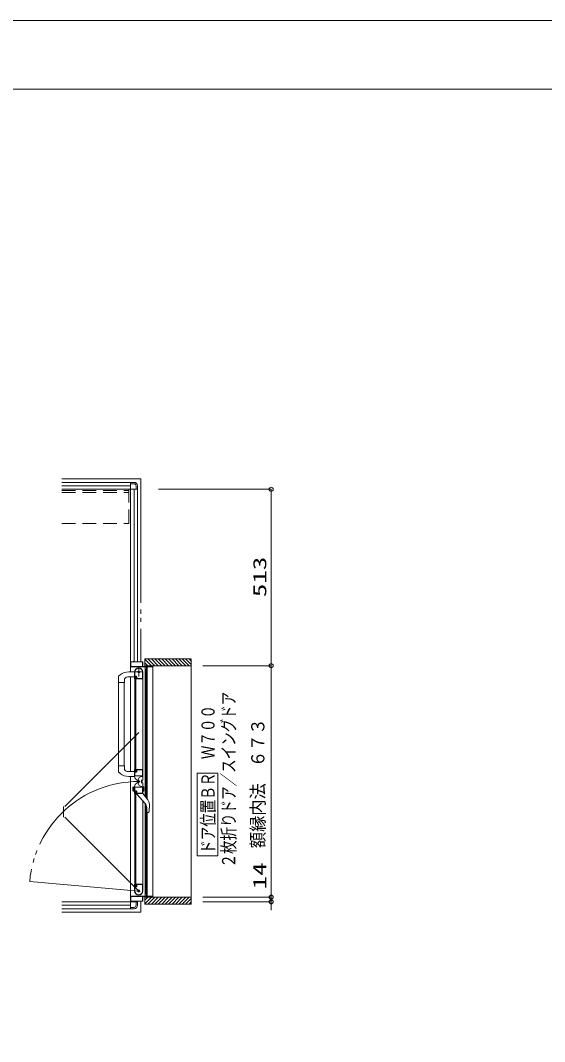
# Model space of a CAD drawing. Units: millimetres on the paper. Extents: x -305 to 305, y -152 to 152.
# Drawn here: x -59.5 to 16.8, y 0 to 148.5 of the extents above; entities that cross this region are included whole.
import ezdxf
from ezdxf.enums import TextEntityAlignment as Align

# ---------------------------------------------------------------- set-up
doc = ezdxf.new("R2010")
doc.units = ezdxf.units.MM
for name, pattern in [('DASHED2', [3, 2, -1]), ('LONG_CHAIN', [21, 18, -1, 1, -1]), ('LONG_DOUBLE_CHAIN', [21.8, 18, -1, 0.6, -0.6, 0.6, -1])]:
    doc.linetypes.add(name, pattern=pattern)
for name, color, linetype, lineweight in [('0-0_0', 7, 'Continuous', 9), ('0-1_VIEW0001', 7, 'Continuous', 9), ('0-3_図面枠', 3, 'Continuous', 9), ('0-4_DEFPOINTS', 7, 'Continuous', 9)]:
    doc.layers.add(name, color=color, linetype=linetype, lineweight=lineweight)
doc.styles.add('ＭＳ ゴシック', font='')
doc.styles.get('ＭＳ ゴシック').set_extended_font_data('MS Gothic')

# ---------------------------------------------------------------- blocks, each defined once
blk = doc.blocks.new('_ORIGIN')
at = {"layer": '0-0_0'}
blk.add_line((0, 0), (-1, 0), dxfattribs=at)
blk.add_circle((0, 0), 0.5, dxfattribs=at)

msp = doc.modelspace()

# ---------------------------------------------------------------- linework, layer by layer
at = {"layer": '0-0_0'}
for p, q in [((-39.394, 80.324), (-22.984, 80.324)), ((-22.984, 79.724), (-22.984, 55.254)), ((-32.945, 54.654), (-22.984, 54.654)), ((-32.945, 54.654), (-22.984, 54.654)), ((-22.984, 54.054), (-22.984, 21.604)), ((-22.984, 21.004), (-22.984, 26.251)), ((-32.945, 21.004), (-22.984, 21.004)), ((-32.945, 21.004), (-22.984, 21.004)), ((-22.984, 21.604), (-22.984, 22.204)), ((-22.984, 21.004), (-22.984, 20.324)), ((-32.945, 20.324), (-22.984, 20.324)), ((-22.984, 19.724), (-22.984, 19.124))]:
    msp.add_line(p, q, dxfattribs=at)
at = {"layer": '0-1_VIEW0001', "linetype": 'LONG_DOUBLE_CHAIN'}
for p, q in [((-53.434, 81.823), (-41.934, 81.823)), ((-41.934, 81.823), (-41.934, 55.248)), ((-42.249, 44.945), (-53.01, 34.185)), ((-53.21, 34.185), (-53.21, 32.659)), ((-42.249, 21.898), (-53.01, 32.659)), ((-58.114, 23.286), (-42.249, 21.898)), ((-41.934, 20.398), (-41.934, 18.823)), ((-53.434, 18.823), (-41.934, 18.823))]:
    msp.add_line(p, q, dxfattribs=at)
at = {"layer": '0-1_VIEW0001'}
for p, q in [((-43.434, 81.323), (-53.434, 81.323)), ((-53.434, 81.323), (-43.434, 81.323)), ((-43.434, 80.823), (-53.434, 80.823)), ((-42.434, 80.323), (-53.434, 80.323)), ((-43.434, 55.198), (-43.434, 81.323)), ((-43.434, 81.323), (-43.434, 80.923)), ((-43.434, 81.323), (-42.934, 81.323)), ((-42.934, 81.123), (-43.434, 81.123)), ((-42.934, 55.248), (-42.934, 80.323)), ((-42.834, 80.323), (-42.434, 80.323)), ((-42.634, 80.323), (-42.634, 80.823)), ((-42.434, 80.323), (-42.434, 80.823)), ((-42.434, 55.248), (-42.434, 80.323)), ((-42.434, 80.323), (-42.434, 55.248)), ((-43.434, 55.2), (-43.434, 53.774)), ((-43.389, 54.563), (-43.389, 55.188)), ((-43.384, 55.248), (-43.049, 55.248)), ((-43.374, 55.203), (-41.694, 55.203)), ((-43.034, 55.263), (-43.034, 55.313)), ((-43.024, 55.323), (-43.004, 55.323)), ((-42.994, 55.313), (-42.994, 55.263)), ((-42.979, 55.248), (-41.684, 55.248)), ((-41.679, 55.188), (-41.679, 54.563)), ((-41.634, 55.198), (-41.634, 54.563)), ((-34.609, 55.648), (-41.359, 55.648)), ((-41.359, 54.649), (-41.359, 55.648)), ((-40.41, 54.648), (-41.359, 55.598)), ((-40.91, 54.648), (-41.359, 55.098)), ((-39.91, 54.648), (-40.909, 55.648)), ((-39.41, 54.648), (-40.409, 55.648)), ((-38.909, 54.648), (-39.909, 55.648)), ((-38.409, 54.648), (-39.409, 55.648)), ((-37.909, 54.648), (-38.909, 55.648)), ((-37.409, 54.648), (-38.409, 55.648)), ((-36.909, 54.648), (-37.909, 55.648)), ((-36.409, 54.648), (-37.409, 55.648)), ((-35.909, 54.648), (-36.909, 55.648)), ((-35.414, 54.648), (-36.414, 55.648)), ((-34.919, 54.648), (-35.919, 55.648)), ((-34.609, 54.833), (-35.424, 55.648)), ((-34.609, 55.328), (-34.929, 55.648)), ((-34.609, 55.597), (-34.609, 19.998)), ((-43.677, 53.773), (-42.859, 53.776)), ((-41.114, 54.498), (-43.409, 54.498)), ((-41.694, 54.548), (-43.374, 54.548)), ((-42.849, 52.763), (-42.849, 53.748)), ((-42.804, 53.218), (-42.804, 53.748)), ((-41.699, 53.822), (-41.699, 52.808)), ((-41.649, 53.749), (-41.649, 39.573)), ((-41.619, 54.548), (-40.249, 54.548)), ((-34.609, 54.648), (-41.359, 54.648)), ((-41.328, 35.653), (-41.328, 54.498)), ((-41.249, 54.043), (-41.249, 54.098)), ((-41.249, 53.798), (-41.249, 53.863)), ((-41.214, 54.028), (-41.234, 54.028)), ((-41.234, 53.878), (-41.214, 53.878)), ((-41.199, 54.148), (-41.114, 54.148)), ((-41.199, 54.088), (-41.199, 54.043)), ((-41.199, 53.863), (-41.199, 53.818)), ((-41.099, 53.748), (-41.199, 53.748)), ((-41.188, 35.483), (-41.188, 53.748)), ((-41.114, 54.103), (-41.184, 54.103)), ((-41.184, 53.803), (-41.114, 53.803)), ((-41.099, 54.163), (-41.099, 54.483)), ((-41.099, 53.818), (-41.099, 54.088)), ((-41.049, 54.483), (-41.049, 53.798)), ((-40.199, 54.498), (-41.034, 54.498)), ((-41.011, 35.269), (-41.011, 54.498)), ((-40.234, 54.563), (-40.234, 54.633)), ((-40.184, 54.633), (-40.184, 54.513)), ((-40.184, 21.148), (-40.184, 54.498)), ((-45.199, 52.198), (-45.199, 53.058)), ((-45.199, 52.198), (-45.199, 39.262)), ((-44.344, 52.198), (-45.199, 52.198)), ((-44.973, 53.311), (-45.172, 53.127)), ((-44.349, 52.198), (-44.349, 40.124)), ((-44.344, 52.198), (-44.344, 52.553)), ((-43.844, 53.053), (-42.849, 53.053)), ((-43.434, 53.048), (-43.434, 39.274)), ((-42.834, 39.573), (-42.834, 52.748)), ((-42.808, 52.748), (-42.834, 52.748)), ((-42.786, 52.77), (-42.795, 52.755)), ((-42.684, 53.073), (-42.784, 53.073)), ((-42.784, 39.248), (-42.784, 53.073)), ((-42.634, 53.098), (-42.759, 53.098)), ((-42.614, 53.143), (-42.729, 53.143)), ((-42.684, 39.248), (-42.684, 53.073)), ((-42.624, 52.777), (-42.624, 52.783)), ((-42.614, 52.755), (-42.622, 52.77)), ((-41.659, 52.748), (-42.601, 52.748)), ((-42.584, 52.823), (-42.584, 53.048)), ((-42.539, 52.808), (-42.539, 53.068)), ((-41.709, 52.798), (-42.529, 52.798)), ((-44.344, 40.124), (-45.199, 40.124)), ((-44.344, 40.124), (-44.344, 39.769)), ((-44.974, 39.011), (-45.172, 39.194)), ((-43.914, 39.274), (-42.859, 39.274)), ((-42.849, 39.558), (-42.849, 38.572)), ((-42.834, 39.573), (-42.808, 39.573)), ((-42.804, 38.658), (-42.804, 39.108)), ((-42.795, 39.566), (-42.786, 39.552)), ((-41.709, 38.643), (-42.789, 38.643)), ((-42.784, 39.248), (-42.684, 39.248)), ((-42.759, 39.223), (-42.634, 39.223)), ((-42.729, 39.183), (-42.614, 39.183)), ((-42.624, 39.538), (-42.624, 39.544)), ((-42.622, 39.552), (-42.614, 39.566)), ((-41.649, 39.573), (-42.601, 39.573)), ((-42.584, 39.273), (-42.584, 39.498)), ((-42.539, 39.258), (-42.539, 39.508)), ((-42.524, 39.523), (-41.709, 39.523)), ((-41.699, 39.513), (-41.699, 38.653)), ((-41.649, 39.604), (-41.649, 38.034)), ((-30.755, 39.035), (-33.755, 39.035)), ((-33.755, 27.035), (-33.755, 39.035)), ((-30.755, 27.035), (-30.755, 39.035)), ((-43.677, 38.548), (-42.859, 38.546)), ((-43.434, 19.323), (-43.434, 38.548)), ((-43.434, 38.548), (-43.434, 20.448)), ((-42.419, 37.977), (-42.549, 38.052)), ((-42.419, 37.669), (-42.549, 37.594)), ((-42.343, 38.013), (-42.343, 37.633)), ((-41.854, 37.908), (-41.854, 38.058)), ((-41.854, 37.738), (-41.854, 37.588)), ((-41.799, 37.883), (-41.829, 37.883)), ((-41.799, 37.763), (-41.829, 37.763)), ((-41.723, 38.553), (-41.803, 38.553)), ((-41.649, 36.043), (-41.649, 37.613)), ((-43.099, 36.948), (-43.099, 36.497)), ((-42.849, 37.073), (-43.044, 37.021)), ((-42.849, 36.373), (-43.044, 36.425)), ((-42.949, 36.399), (-42.949, 37.046)), ((-42.849, 36.088), (-42.849, 37.074)), ((-42.834, 36.073), (-42.834, 22.898)), ((-42.834, 36.073), (-42.808, 36.073)), ((-42.804, 36.988), (-42.804, 36.538)), ((-42.795, 36.08), (-42.786, 36.095)), ((-41.709, 37.003), (-42.789, 37.003)), ((-42.784, 36.398), (-42.784, 22.573)), ((-42.784, 36.398), (-42.684, 36.398)), ((-42.759, 36.423), (-42.634, 36.423)), ((-42.729, 36.463), (-42.614, 36.463)), ((-42.684, 36.398), (-42.684, 22.573)), ((-42.624, 36.108), (-42.624, 36.102)), ((-42.622, 36.095), (-42.614, 36.08)), ((-42.601, 36.073), (-41.659, 36.073)), ((-42.584, 36.373), (-42.584, 36.148)), ((-42.539, 36.388), (-42.539, 36.138)), ((-42.524, 36.123), (-41.709, 36.123)), ((-42.524, 36.073), (-42.524, 35.982)), ((-42.495, 35.911), (-41.317, 34.623)), ((-41.699, 36.133), (-41.699, 36.993)), ((-40.936, 35.178), (-41.674, 36.073)), ((-41.649, 36.373), (-41.525, 36.406)), ((-41.549, 36.399), (-41.549, 37.046)), ((-41.499, 37.006), (-41.499, 36.44)), ((-41.649, 21.898), (-41.649, 34.986)), ((-41.328, 21.148), (-41.328, 34.635)), ((-41.188, 21.898), (-41.188, 34.438)), ((-41.09, 34.039), (-41.09, 33.52)), ((-41.029, 33.359), (-41.027, 33.357)), ((-41.011, 21.148), (-41.011, 33.323)), ((-40.952, 33.323), (-40.87, 33.323)), ((-40.828, 33.337), (-40.8, 33.371)), ((-40.828, 33.337), (-40.828, 33.336)), ((-40.756, 33.487), (-40.8, 33.371)), ((-30.755, 27.035), (-33.755, 27.035)), ((-42.849, 22.883), (-42.849, 21.898)), ((-42.808, 22.898), (-42.834, 22.898)), ((-42.804, 22.428), (-42.804, 21.898)), ((-42.786, 22.877), (-42.795, 22.891)), ((-42.684, 22.573), (-42.784, 22.573)), ((-42.634, 22.548), (-42.759, 22.548)), ((-42.614, 22.503), (-42.729, 22.503)), ((-42.624, 22.869), (-42.624, 22.863)), ((-42.614, 22.891), (-42.622, 22.877)), ((-41.659, 22.898), (-42.601, 22.898)), ((-42.584, 22.823), (-42.584, 22.598)), ((-42.539, 22.838), (-42.539, 22.578)), ((-41.709, 22.848), (-42.529, 22.848)), ((-41.699, 21.825), (-41.699, 22.838)), ((-41.114, 21.148), (-43.409, 21.148)), ((-43.389, 21.083), (-43.389, 20.458)), ((-41.694, 21.098), (-43.374, 21.098)), ((-41.679, 20.458), (-41.679, 21.083)), ((-41.634, 20.448), (-41.634, 21.083)), ((-41.619, 21.098), (-40.249, 21.098)), ((-34.609, 20.998), (-41.359, 20.998)), ((-40.41, 20.998), (-41.359, 20.048)), ((-40.91, 20.998), (-41.359, 20.548)), ((-41.249, 21.848), (-41.249, 21.783)), ((-41.249, 21.603), (-41.249, 21.548)), ((-41.234, 21.768), (-41.214, 21.768)), ((-41.214, 21.618), (-41.234, 21.618)), ((-41.099, 21.898), (-41.199, 21.898)), ((-41.199, 21.783), (-41.199, 21.828)), ((-41.199, 21.558), (-41.199, 21.603)), ((-41.199, 21.498), (-41.114, 21.498)), ((-41.184, 21.843), (-41.114, 21.843)), ((-41.114, 21.543), (-41.184, 21.543)), ((-41.099, 21.828), (-41.099, 21.558)), ((-41.099, 21.483), (-41.099, 21.163)), ((-41.049, 21.163), (-41.049, 21.848)), ((-40.199, 21.148), (-41.034, 21.148)), ((-39.91, 20.998), (-40.909, 19.998)), ((-39.41, 20.998), (-40.409, 19.998)), ((-40.234, 21.083), (-40.234, 21.013)), ((-40.184, 21.013), (-40.184, 21.133)), ((-38.91, 20.998), (-39.909, 19.998)), ((-38.409, 20.998), (-39.409, 19.998)), ((-37.91, 20.998), (-38.909, 19.998)), ((-37.409, 20.998), (-38.409, 19.998)), ((-36.909, 20.998), (-37.909, 19.998)), ((-36.409, 20.998), (-37.409, 19.998)), ((-35.909, 20.998), (-36.909, 19.998)), ((-35.414, 20.998), (-36.414, 19.998)), ((-34.919, 20.998), (-35.919, 19.998)), ((-34.609, 20.814), (-35.425, 19.998)), ((-42.434, 20.323), (-53.434, 20.323)), ((-43.434, 19.823), (-53.434, 19.823)), ((-43.434, 19.323), (-53.434, 19.323)), ((-53.434, 19.323), (-43.434, 19.323)), ((-43.434, 19.323), (-43.434, 19.723)), ((-42.934, 19.523), (-43.434, 19.523)), ((-43.434, 19.323), (-42.934, 19.323)), ((-43.384, 20.398), (-43.049, 20.398)), ((-43.374, 20.443), (-41.694, 20.443)), ((-43.034, 20.383), (-43.034, 20.333)), ((-43.024, 20.323), (-43.004, 20.323)), ((-42.994, 20.333), (-42.994, 20.383)), ((-42.979, 20.398), (-41.684, 20.398)), ((-42.934, 20.323), (-42.934, 20.398)), ((-42.834, 20.323), (-42.434, 20.323)), ((-42.634, 20.323), (-42.634, 19.823)), ((-42.434, 20.323), (-42.434, 20.398)), ((-42.434, 20.398), (-42.434, 20.323)), ((-42.434, 20.323), (-42.434, 19.823)), ((-34.609, 20.319), (-34.93, 19.998))]:
    msp.add_line(p, q, dxfattribs=at)
at = {"layer": '0-1_VIEW0001', "color": 6, "linetype": 'DASHED2'}
for p, q in [((-43.684, 75.373), (-43.684, 80.323)), ((-53.434, 80.123), (-43.684, 80.123)), ((-53.434, 79.873), (-43.684, 79.873)), ((-53.434, 75.323), (-43.684, 75.323))]:
    msp.add_line(p, q, dxfattribs=at)
at = {"layer": '0-1_VIEW0001', "linetype": 'LONG_CHAIN'}
for p, q in [((-42.899, 53.748), (-41.599, 53.748)), ((-42.249, 53.098), (-42.249, 54.398)), ((-42.037, 37.823), (-42.428, 37.823)), ((-42.249, 38.036), (-42.249, 37.611)), ((-42.019, 21.898), (-42.479, 21.898)), ((-42.249, 21.668), (-42.249, 22.128))]:
    msp.add_line(p, q, dxfattribs=at)
at = {"layer": '0-1_VIEW0001', "color": 5}
msp.add_line((-41.359, 20.998), (-34.609, 20.998), dxfattribs=at)
at = {"layer": '0-1_VIEW0001'}
for points in [[(-41.649, 36.373), (-41.649, 37.073), (-41.525, 37.039)], [(-41.082, 33.459), (-41.083, 33.463), (-41.084, 33.467), (-41.085, 33.471), (-41.086, 33.476), (-41.087, 33.48), (-41.087, 33.484), (-41.088, 33.489), (-41.089, 33.493), (-41.089, 33.497), (-41.09, 33.502), (-41.09, 33.504), (-41.09, 33.506), (-41.09, 33.508), (-41.09, 33.51), (-41.09, 33.512), (-41.09, 33.515), (-41.09, 33.517), (-41.09, 33.519), (-41.09, 33.521), (-41.09, 33.523)], [(-41.029, 33.359), (-41.03, 33.36), (-41.031, 33.361), (-41.032, 33.362), (-41.033, 33.363), (-41.034, 33.364), (-41.035, 33.366), (-41.036, 33.367), (-41.037, 33.368), (-41.038, 33.37), (-41.039, 33.371), (-41.04, 33.373), (-41.041, 33.374), (-41.042, 33.375), (-41.043, 33.377), (-41.044, 33.378), (-41.045, 33.38), (-41.046, 33.381), (-41.047, 33.383), (-41.049, 33.385), (-41.051, 33.388), (-41.053, 33.391), (-41.054, 33.394), (-41.056, 33.397), (-41.058, 33.401), (-41.06, 33.404), (-41.062, 33.408), (-41.064, 33.412), (-41.066, 33.415), (-41.068, 33.419), (-41.069, 33.423), (-41.071, 33.427), (-41.073, 33.43), (-41.074, 33.434), (-41.076, 33.438), (-41.077, 33.442), (-41.078, 33.446), (-41.08, 33.45), (-41.081, 33.455), (-41.082, 33.459)], [(-40.87, 33.323), (-40.868, 33.323), (-40.866, 33.324), (-40.864, 33.324), (-40.861, 33.324), (-40.859, 33.324), (-40.857, 33.325), (-40.855, 33.325), (-40.853, 33.326), (-40.85, 33.326), (-40.848, 33.327), (-40.846, 33.327), (-40.844, 33.328), (-40.842, 33.329), (-40.839, 33.329), (-40.837, 33.33), (-40.835, 33.331), (-40.833, 33.332), (-40.831, 33.334), (-40.83, 33.335), (-40.828, 33.336)], [(-34.609, 19.998), (-41.359, 19.998), (-41.359, 20.999)]]:
    msp.add_lwpolyline(points, dxfattribs=at)
for centre, radius in [((-42.249, 53.748), 0.125), ((-42.249, 37.823), 0.113), ((-42.249, 21.898), 0.125)]:
    msp.add_circle(centre, radius, dxfattribs=at)
for centre, radius, start, end in [((-42.934, 80.823), 0.5, 0, 90), ((-42.934, 80.823), 0.3, 0, 90), ((-43.384, 55.198), 0.05, 90, 180), ((-43.374, 55.188), 0.015, 90, 180), ((-43.049, 55.263), 0.015, 270, 0), ((-43.024, 55.313), 0.01, 90, 180), ((-43.004, 55.313), 0.01, 0, 90), ((-42.979, 55.263), 0.015, 180, 270), ((-41.694, 55.188), 0.015, 0, 90), ((-41.684, 55.198), 0.05, 0, 90), ((-43.67, 51.703), 2.07, 90.2, 129.02418), ((-43.409, 54.523), 0.025, 180, 270), ((-43.374, 54.563), 0.015, 180, 270), ((-42.249, 53.748), 0.6, 0, 180), ((-42.249, 53.748), 0.555, 7.76707, 180), ((-41.709, 53.822), 0.01, 0, 7.76707), ((-41.694, 54.563), 0.015, 270, 0), ((-41.619, 54.563), 0.015, 180, 270), ((-41.199, 54.098), 0.05, 90, 180), ((-41.234, 54.043), 0.015, 180, 270), ((-41.234, 53.863), 0.015, 90, 180), ((-41.199, 53.798), 0.05, 180, 270), ((-41.214, 54.043), 0.015, 270, 0), ((-41.214, 53.863), 0.015, 0, 90), ((-41.184, 54.088), 0.015, 90, 180), ((-41.184, 53.818), 0.015, 180, 270), ((-41.114, 54.483), 0.015, 0, 90), ((-41.114, 54.163), 0.015, 270, 0), ((-41.114, 54.088), 0.015, 0, 90), ((-41.114, 53.818), 0.015, 270, 0), ((-41.099, 53.798), 0.05, 270, 0), ((-41.034, 54.483), 0.015, 90, 180), ((-40.249, 54.563), 0.015, 270, 0), ((-40.219, 54.633), 0.015, 90, 180), ((-40.199, 54.633), 0.015, 0, 90), ((-40.199, 54.513), 0.015, 270, 0), ((-45.099, 53.058), 0.1, 136.52757, 180), ((-43.844, 52.553), 0.5, 90, 180), ((-42.834, 52.763), 0.015, 180, 270), ((-42.808, 52.763), 0.015, 270, 329.03624), ((-42.729, 53.218), 0.075, 180, 270), ((-42.799, 52.777), 0.015, 329.03624, 0), ((-42.759, 53.073), 0.025, 90, 180), ((-42.634, 53.048), 0.05, 0, 90), ((-42.609, 52.783), 0.015, 90, 180), ((-42.609, 52.777), 0.015, 180, 210.96376), ((-42.614, 53.068), 0.075, 0, 90), ((-42.601, 52.763), 0.015, 210.96376, 270), ((-42.609, 52.823), 0.025, 270, 0), ((-42.529, 52.808), 0.01, 180, 270), ((-41.709, 52.808), 0.01, 270, 0), ((-41.659, 52.758), 0.01, 270, 0), ((-45.099, 39.263), 0.1, 180, 223.47243), ((-43.67, 40.618), 2.07, 230.94186, 269.8), ((-43.844, 39.769), 0.5, 180, 262.04438), ((-42.834, 39.558), 0.015, 90, 180), ((-42.808, 39.558), 0.015, 30.96376, 90), ((-42.729, 39.108), 0.075, 90, 180), ((-42.789, 38.658), 0.015, 180, 270), ((-42.799, 39.544), 0.015, 0, 30.96376), ((-42.759, 39.248), 0.025, 180, 270), ((-42.634, 39.273), 0.05, 270, 0), ((-42.609, 39.544), 0.015, 149.03624, 180), ((-42.609, 39.538), 0.015, 180, 270), ((-42.601, 39.558), 0.015, 90, 149.03624), ((-42.614, 39.258), 0.075, 270, 0), ((-42.609, 39.498), 0.025, 0, 90), ((-42.524, 39.508), 0.015, 90, 180), ((-41.709, 39.513), 0.01, 0, 90), ((-41.709, 38.653), 0.01, 270, 0), ((-41.659, 39.563), 0.01, 0, 90), ((-42.249, 38.572), 0.6, 180, 240), ((-42.249, 37.074), 0.6, 120, 180), ((-41.803, 38.013), 0.54, 90, 180), ((-41.803, 37.633), 0.54, 180, 270), ((-41.829, 37.908), 0.025, 180, 270), ((-41.829, 37.738), 0.025, 90, 180), ((-41.799, 38.033), 0.15, 270, 0), ((-41.799, 37.613), 0.15, 0, 90), ((-43.024, 36.948), 0.075, 105, 180), ((-43.024, 36.497), 0.075, 180, 255), ((-42.834, 36.088), 0.015, 180, 270), ((-42.808, 36.088), 0.015, 270, 329.03624), ((-42.789, 36.988), 0.015, 90, 180), ((-42.729, 36.538), 0.075, 180, 270), ((-42.799, 36.102), 0.015, 329.03624, 0), ((-42.759, 36.398), 0.025, 90, 180), ((-42.634, 36.373), 0.05, 0, 90), ((-42.609, 36.108), 0.015, 90, 180), ((-42.609, 36.102), 0.015, 180, 210.96376), ((-42.614, 36.388), 0.075, 0, 90), ((-42.601, 36.088), 0.015, 210.96376, 270), ((-42.609, 36.148), 0.025, 270, 0), ((-42.524, 36.138), 0.015, 180, 270), ((-42.424, 35.982), 0.1, 180, 222.43623), ((-41.709, 36.993), 0.01, 0, 90), ((-41.709, 36.133), 0.01, 270, 0), ((-41.659, 36.083), 0.01, 270, 0), ((-41.534, 37.006), 0.035, 0, 75), ((-41.534, 36.44), 0.035, 285, 0), ((-41.955, 34.039), 0.865, 0, 42.43623), ((-41.631, 34.605), 0.9, 9.28844, 39.5), ((-44.364, 34.158), 3.67, 349.4547, 9.28844), ((-40.952, 33.423), 0.1, 221.81032, 270), ((-42.834, 22.883), 0.015, 90, 180), ((-42.808, 22.883), 0.015, 30.96376, 90), ((-42.729, 22.428), 0.075, 90, 180), ((-42.799, 22.869), 0.015, 0, 30.96376), ((-42.759, 22.573), 0.025, 180, 270), ((-42.634, 22.598), 0.05, 270, 0), ((-42.609, 22.869), 0.015, 149.03624, 180), ((-42.609, 22.863), 0.015, 180, 270), ((-42.601, 22.883), 0.015, 90, 149.03624), ((-42.614, 22.578), 0.075, 270, 0), ((-42.609, 22.823), 0.025, 0, 90), ((-42.529, 22.838), 0.01, 90, 180), ((-41.709, 22.838), 0.01, 0, 90), ((-41.659, 22.888), 0.01, 0, 90), ((-43.409, 21.123), 0.025, 90, 180), ((-43.374, 21.083), 0.015, 90, 180), ((-42.249, 21.898), 0.6, 180, 0), ((-42.249, 21.898), 0.555, 180, 352.23293), ((-41.709, 21.825), 0.01, 352.23293, 0), ((-41.694, 21.083), 0.015, 0, 90), ((-41.664, 21.998), 0.015, 0, 2.69354), ((-41.619, 21.083), 0.015, 90, 180), ((-41.199, 21.848), 0.05, 90, 180), ((-41.234, 21.783), 0.015, 180, 270), ((-41.234, 21.603), 0.015, 90, 180), ((-41.199, 21.548), 0.05, 180, 270), ((-41.214, 21.783), 0.015, 270, 0), ((-41.214, 21.603), 0.015, 0, 90), ((-41.184, 21.828), 0.015, 90, 180), ((-41.184, 21.558), 0.015, 180, 270), ((-41.114, 21.828), 0.015, 0, 90), ((-41.114, 21.558), 0.015, 270, 0), ((-41.114, 21.483), 0.015, 0, 90), ((-41.114, 21.163), 0.015, 270, 0), ((-41.099, 21.848), 0.05, 0, 90), ((-41.034, 21.163), 0.015, 180, 270), ((-40.249, 21.083), 0.015, 0, 90), ((-40.219, 21.013), 0.015, 180, 270), ((-40.199, 21.133), 0.015, 0, 90), ((-40.199, 21.013), 0.015, 270, 0), ((-43.384, 20.448), 0.05, 180, 270), ((-43.374, 20.458), 0.015, 180, 270), ((-43.049, 20.383), 0.015, 0, 90), ((-43.024, 20.333), 0.01, 180, 270), ((-43.004, 20.333), 0.01, 270, 0), ((-42.979, 20.383), 0.015, 90, 180), ((-42.934, 19.823), 0.5, 270, 0), ((-42.934, 19.823), 0.3, 270, 0), ((-41.694, 20.458), 0.015, 270, 0), ((-41.684, 20.448), 0.05, 270, 0)]:
    msp.add_arc(centre, radius, start, end, dxfattribs=at)
at = {"layer": '0-1_VIEW0001', "color": 6, "linetype": 'DASHED2'}
msp.add_arc((-43.734, 75.373), 0.05, 270, 0, dxfattribs=at)
at = {"layer": '0-1_VIEW0001', "linetype": 'LONG_DOUBLE_CHAIN'}
msp.add_arc((-42.249, 21.898), 15.925, 90, 175, dxfattribs=at)
at = {"layer": '0-3_図面枠'}
msp.add_lwpolyline([(-291.017, -138.498), (108.983, -138.498), (108.983, 138.502), (-291.017, 138.502)], close=True, dxfattribs=at)
at = {"layer": '0-4_DEFPOINTS'}
msp.add_line((118.983, 148.502), (-301.017, 148.502), dxfattribs=at)

# ---------------------------------------------------------------- block references
at = {"layer": '0-0_0', "xscale": 0.6, "yscale": 0.6}
for p, rotation in [((-22.984, 80.324), 90), ((-22.984, 54.654), 270), ((-22.984, 54.654), 90), ((-22.984, 21.004), 270), ((-22.984, 21.004), 270), ((-22.984, 20.324), 90)]:
    msp.add_blockref('_ORIGIN', p, dxfattribs=dict(at, rotation=rotation))

# ---------------------------------------------------------------- texts
at = {"layer": '0-0_0', "style": 'ＭＳ ゴシック'}
for s, width, p in [('513', 1.5, (-23.114, 64.633)), ('額縁内法\u3000６７３', 0.9, (-23.386, 28.136)), ('14', 1.5, (-23.114, 22.132))]:
    msp.add_text(s, height=1.921, rotation=90, dxfattribs=dict(at, width=width)).set_placement(p, align=Align.BOTTOM_LEFT)
at = {"layer": '0-1_VIEW0001', "style": 'ＭＳ ゴシック', "width": 0.75}
for s, p in [('２枚折りドア／スイングドア', (-27.638, 25.32)), ('ドア位置ＢＲ\u3000Ｗ７００', (-30.635, 27.32))]:
    msp.add_text(s, height=1.921, rotation=90, dxfattribs=at).set_placement(p, align=Align.BOTTOM_LEFT)

doc.saveas('drawing.dxf')
